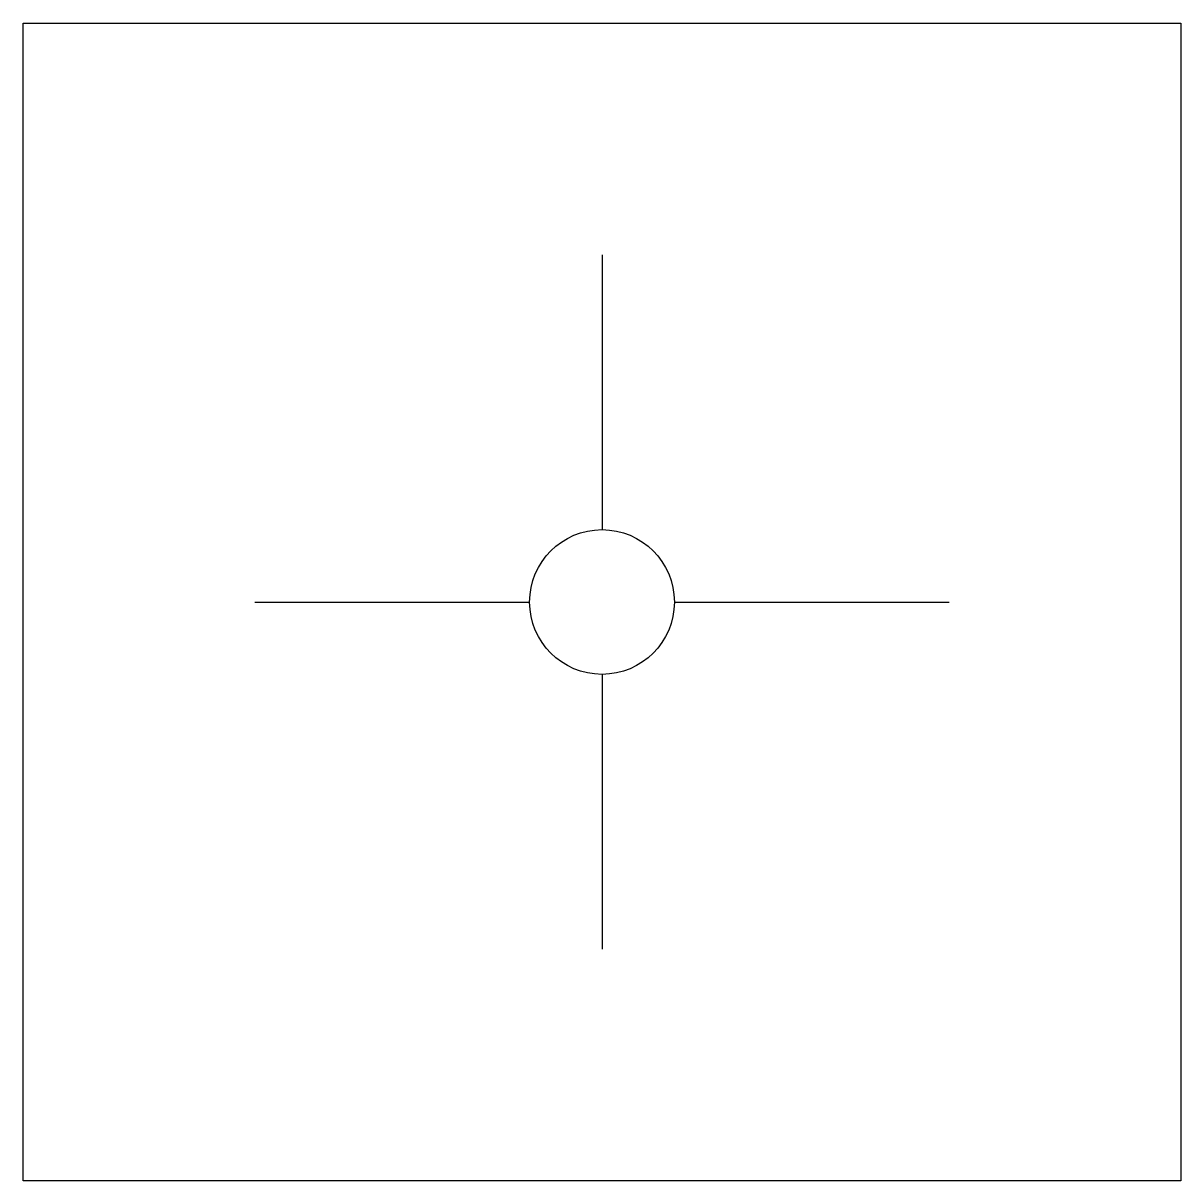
# Model space of a CAD drawing. Header units: millimetres. Extents: x -10 to 0, y 0 to 10.
import ezdxf

# ---------------------------------------------------------------- set-up
doc = ezdxf.new("R2010")
doc.units = ezdxf.units.MM
doc.layers.get('0').update_dxf_attribs({"color": 8, "lineweight": 25, "true_color": 0x808080})

msp = doc.modelspace()

# ---------------------------------------------------------------- linework, layer by layer
at = {"color": 1, "true_color": 0xff0000}
for p, q in [((-10, 10), (0, 10)), ((-10, 0), (-10, 10)), ((0, 10), (0, 0)), ((0, 0), (-10, 0))]:
    msp.add_line(p, q, dxfattribs=at)
at = {"color": 1, "lineweight": 30, "true_color": 0xff0000}
for p, q in [((-5, 8), (-5, 5.625)), ((-8, 5), (-5.625, 5)), ((-4.375, 5), (-2, 5)), ((-5, 4.375), (-5, 2))]:
    msp.add_line(p, q, dxfattribs=at)
msp.add_circle((-5, 5), 0.625, dxfattribs=at)

doc.saveas('drawing.dxf')
